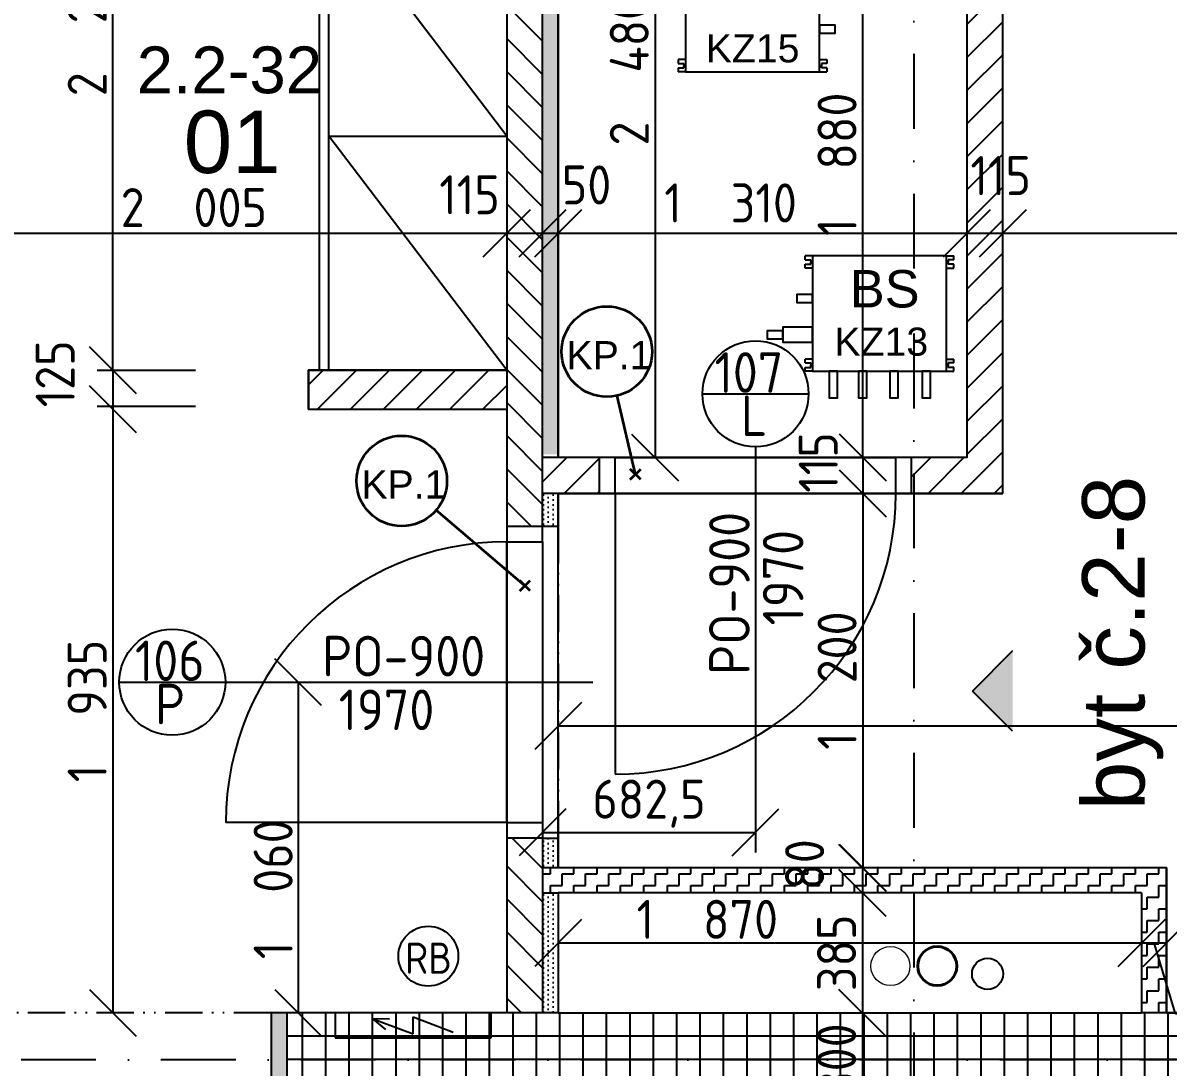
# Model space of a CAD drawing. Extents: x 4511820 to 5180432, y -1526536 to -944957.
# Drawn here: x 4986530 to 4990201, y -1251668 to -1248321 of the extents above; entities that cross this region are included whole.
import ezdxf

# ---------------------------------------------------------------- set-up
doc = ezdxf.new("R2010")
doc.units = 0
doc.header["$MEASUREMENT"] = 0
doc.linetypes.add('ACAD_ISO12W100', pattern=[22, 12, -3, 0.5, -3, 0.5, -3])
doc.linetypes.add('BODKOCIARKOVANA_3', pattern=[5.6, 3, -1.3, 0, -1.3])
doc.layers.get('0').update_dxf_attribs({"linetype": 'CONTINUOUS'})
doc.layers.get('Defpoints').update_dxf_attribs({"color": 61, "linetype": 'CONTINUOUS'})
for name, color, linetype in [('DVERE', 45, 'CONTINUOUS'), ('KÓTY', 4, 'CONTINUOUS'), ('MÚRY', 1, 'CONTINUOUS'), ('osi', 253, 'CONTINUOUS'), ('Plochy', 41, 'CONTINUOUS'), ('POPIS', 7, 'CONTINUOUS'), ('TENKÁ', 7, 'CONTINUOUS'), ('ZARIADENIE', 47, 'CONTINUOUS'), ('ZZ-elektro', 221, 'CONTINUOUS'), ('zz-vetr', 52, 'CONTINUOUS'), ('ŠRAFY', 82, 'CONTINUOUS')]:
    doc.layers.add(name, color=color, linetype=linetype)
for name, color, linetype, lineweight in [('preklady', 74, 'CONTINUOUS', 35), ('zz-kanal-daždová', 136, 'CONTINUOUS', 40), ('zz-kanal-splaskova', 37, 'CONTINUOUS', 18)]:
    doc.layers.add(name, color=color, linetype=linetype, lineweight=lineweight)
doc.styles.add('ARIAL', font='arial.ttf')
doc.styles.add('Style-Arial', font='arial.ttf')
doc.styles.add('STYLE1', font='isocp.shx')
doc.dimstyles.new('STANDARD-50', dxfattribs={"dimtxt": 125, "dimasz": 150, "dimexe": 10, "dimexo": 200, "dimgap": 20, "dimtad": 1, "dimdsep": 46, "dimlunit": 6, "dimtxsty": 'STYLE1', "dimblk1": 'OBLIQUE', "dimblk2": 'OBLIQUE', "dimsah": 1, "dimcen": 2.5, "dimse1": 1, "dimse2": 1, "dimadec": 0, "dimazin": 0, "dimtfac": 1, "dimtmove": 1, "dimatfit": 3, "dimldrblk": 'OBLIQUE', "dimfxl": 1, "dimtolj": 1, "dimtzin": 0, "dimarcsym": 0})
pattern_1 = [(135, (-2976355.03, 109742.89), (-53.0330086, -53.0330086), [])]
pattern_2 = [(45, (515270.5, 214751.965), (-53.0330086, 53.0330086), [])]
pattern_3 = [(90, (-71441.844, -112920.035), (-15.625, 7.8125), [0, -15.625])]

# ---------------------------------------------------------------- blocks, each defined once
blk = doc.blocks.new('_OBLIQUE')
at = {"color": 0, "linetype": 'ByBlock'}
blk.add_line((-0.5, -0.5), (0.5, 0.5), dxfattribs=at)
blk = doc.blocks.new('*D30829')
at = {"layer": 'Defpoints', "color": 0}
for p in [(4988878.5, -1249714.2), (4988878.5, -1249829.2), (4989222.5, -1249829.2)]:
    blk.add_point(p, dxfattribs=at)
at = {"layer": 'KÓTY', "color": 0, "lineweight": -2}
blk.add_line((4989222.5, -1249714.2), (4989222.5, -1249829.2), dxfattribs=at)
at = {"layer": 'KÓTY', "color": 0, "linetype": 'ByBlock', "lineweight": -2, "xscale": 150, "yscale": 150, "zscale": 150}
for p, rotation in [((4989222.5, -1249714.2), 90), ((4989222.5, -1249829.2), 270)]:
    blk.add_blockref('_OBLIQUE', p, dxfattribs=dict(at, rotation=rotation))
at = {"layer": 'KÓTY', "color": 0, "insert": (4989079.7, -1249730.1), "char_height": 125, "attachment_point": 5, "rotation": 90, "style": 'STYLE1'}
blk.add_mtext('\\A1;115', dxfattribs=at)
blk = doc.blocks.new('*D30830')
at = {"layer": 'Defpoints', "color": 0}
for p in [(4989222.5, -1249829.2), (4989222.5, -1251029.2), (4989222.5, -1251029.2)]:
    blk.add_point(p, dxfattribs=at)
at = {"layer": 'KÓTY', "color": 0, "lineweight": -2}
blk.add_line((4989222.5, -1249829.2), (4989222.5, -1251029.2), dxfattribs=at)
at = {"layer": 'KÓTY', "color": 0, "linetype": 'ByBlock', "lineweight": -2, "xscale": 150, "yscale": 150, "zscale": 150}
for p, rotation in [((4989222.5, -1249829.2), 90), ((4989222.5, -1251029.2), 270)]:
    blk.add_blockref('_OBLIQUE', p, dxfattribs=dict(at, rotation=rotation))
at = {"layer": 'KÓTY', "color": 0, "insert": (4989140, -1250429.2), "char_height": 125, "attachment_point": 5, "rotation": 90, "style": 'STYLE1'}
blk.add_mtext('\\A1;1ﾠ200', dxfattribs=at)
blk = doc.blocks.new('*D30839')
at = {"layer": 'Defpoints', "color": 0}
for p in [(4987128.5, -1249434.2), (4986819, -1249559.2), (4987128.5, -1249559.2)]:
    blk.add_point(p, dxfattribs=at)
at = {"layer": 'KÓTY', "color": 0, "lineweight": -2}
blk.add_line((4986819, -1249434.2), (4986819, -1249559.2), dxfattribs=at)
at = {"layer": 'KÓTY', "color": 0, "linetype": 'ByBlock', "lineweight": -2, "xscale": 150, "yscale": 150, "zscale": 150}
for p, rotation in [((4986819, -1249434.2), 90), ((4986819, -1249559.2), 270)]:
    blk.add_blockref('_OBLIQUE', p, dxfattribs=dict(at, rotation=rotation))
at = {"layer": 'KÓTY', "color": 0, "insert": (4986634, -1249446), "char_height": 125, "attachment_point": 5, "rotation": 90, "style": 'STYLE1'}
blk.add_mtext('\\A1;125', dxfattribs=at)
blk = doc.blocks.new('*D30840')
at = {"layer": 'Defpoints', "color": 0}
for p in [(4987128.5, -1249559.2), (4986819, -1251494.2), (4987128.5, -1251494.2)]:
    blk.add_point(p, dxfattribs=at)
at = {"layer": 'KÓTY', "color": 0, "lineweight": -2}
blk.add_line((4986819, -1249559.2), (4986819, -1251494.2), dxfattribs=at)
at = {"layer": 'KÓTY', "color": 0, "linetype": 'ByBlock', "lineweight": -2, "xscale": 150, "yscale": 150, "zscale": 150}
for p, rotation in [((4986819, -1249559.2), 90), ((4986819, -1251494.2), 270)]:
    blk.add_blockref('_OBLIQUE', p, dxfattribs=dict(at, rotation=rotation))
at = {"layer": 'KÓTY', "color": 0, "insert": (4986736.5, -1250526.7), "char_height": 125, "attachment_point": 5, "rotation": 90, "style": 'STYLE1'}
blk.add_mtext('\\A1;1ﾠ935', dxfattribs=at)
blk = doc.blocks.new('*D30842')
at = {"layer": 'Defpoints', "color": 0}
for p in [(4986819, -1247209.2), (4987128.5, -1247209.2), (4987128.5, -1249434.2)]:
    blk.add_point(p, dxfattribs=at)
at = {"layer": 'KÓTY', "color": 0, "lineweight": -2}
blk.add_line((4986819, -1249434.2), (4986819, -1247209.2), dxfattribs=at)
at = {"layer": 'KÓTY', "color": 0, "linetype": 'ByBlock', "lineweight": -2, "xscale": 150, "yscale": 150, "zscale": 150}
for p, rotation in [((4986819, -1247209.2), 90), ((4986819, -1249434.2), 270)]:
    blk.add_blockref('_OBLIQUE', p, dxfattribs=dict(at, rotation=rotation))
at = {"layer": 'KÓTY', "color": 0, "insert": (4986736.5, -1248321.7), "char_height": 125, "attachment_point": 5, "rotation": 90, "style": 'STYLE1'}
blk.add_mtext('\\A1;2ﾠ225', dxfattribs=at)
blk = doc.blocks.new('*D30845')
at = {"layer": 'Defpoints', "color": 0}
for p in [(4986076, -1248995.5), (4988081, -1248995.5), (4988081, -1248995.5)]:
    blk.add_point(p, dxfattribs=at)
at = {"layer": 'KÓTY', "color": 0, "lineweight": -2}
blk.add_line((4986076, -1248995.5), (4988081, -1248995.5), dxfattribs=at)
at = {"layer": 'KÓTY', "color": 0, "linetype": 'ByBlock', "lineweight": -2, "xscale": 150, "yscale": 150, "zscale": 150, "rotation": 180}
blk.add_blockref('_OBLIQUE', (4986076, -1248995.5), dxfattribs=at)
at = {"layer": 'KÓTY', "color": 0, "linetype": 'ByBlock', "lineweight": -2, "xscale": 150, "yscale": 150, "zscale": 150}
blk.add_blockref('_OBLIQUE', (4988081, -1248995.5), dxfattribs=at)
at = {"layer": 'KÓTY', "color": 0, "insert": (4987078.5, -1248913), "char_height": 125, "attachment_point": 5, "style": 'STYLE1'}
blk.add_mtext('\\A1;2ﾠ005', dxfattribs=at)
blk = doc.blocks.new('*D30846')
at = {"layer": 'Defpoints', "color": 0}
for p in [(4988081, -1248995.5), (4988196, -1248995.5), (4988196, -1248995.5)]:
    blk.add_point(p, dxfattribs=at)
at = {"layer": 'KÓTY', "color": 0, "lineweight": -2}
blk.add_line((4988081, -1248995.5), (4988196, -1248995.5), dxfattribs=at)
at = {"layer": 'KÓTY', "color": 0, "linetype": 'ByBlock', "lineweight": -2, "xscale": 150, "yscale": 150, "zscale": 150, "rotation": 180}
blk.add_blockref('_OBLIQUE', (4988081, -1248995.5), dxfattribs=at)
at = {"layer": 'KÓTY', "color": 0, "linetype": 'ByBlock', "lineweight": -2, "xscale": 150, "yscale": 150, "zscale": 150}
blk.add_blockref('_OBLIQUE', (4988196, -1248995.5), dxfattribs=at)
at = {"layer": 'KÓTY', "color": 0, "insert": (4987962, -1248872), "char_height": 125, "attachment_point": 5, "style": 'STYLE1'}
blk.add_mtext('\\A1;115', dxfattribs=at)
blk = doc.blocks.new('*D30847')
at = {"layer": 'Defpoints', "color": 0}
for p in [(4988196, -1248995.5), (4988246, -1248995.5), (4988246, -1248995.5)]:
    blk.add_point(p, dxfattribs=at)
at = {"layer": 'KÓTY', "color": 0, "lineweight": -2}
blk.add_line((4988196, -1248995.5), (4988246, -1248995.5), dxfattribs=at)
at = {"layer": 'KÓTY', "color": 0, "linetype": 'ByBlock', "lineweight": -2, "xscale": 150, "yscale": 150, "zscale": 150, "rotation": 180}
blk.add_blockref('_OBLIQUE', (4988196, -1248995.5), dxfattribs=at)
at = {"layer": 'KÓTY', "color": 0, "linetype": 'ByBlock', "lineweight": -2, "xscale": 150, "yscale": 150, "zscale": 150}
blk.add_blockref('_OBLIQUE', (4988246, -1248995.5), dxfattribs=at)
at = {"layer": 'KÓTY', "color": 0, "insert": (4988337, -1248840.5), "char_height": 125, "attachment_point": 5, "style": 'STYLE1'}
blk.add_mtext('\\A1;50', dxfattribs=at)
blk = doc.blocks.new('*D30848')
at = {"layer": 'Defpoints', "color": 0}
for p in [(4988246, -1248995.5), (4989556, -1248995.5), (4989556, -1248995.5)]:
    blk.add_point(p, dxfattribs=at)
at = {"layer": 'KÓTY', "color": 0, "lineweight": -2}
blk.add_line((4988246, -1248995.5), (4989556, -1248995.5), dxfattribs=at)
at = {"layer": 'KÓTY', "color": 0, "linetype": 'ByBlock', "lineweight": -2, "xscale": 150, "yscale": 150, "zscale": 150, "rotation": 180}
blk.add_blockref('_OBLIQUE', (4988246, -1248995.5), dxfattribs=at)
at = {"layer": 'KÓTY', "color": 0, "linetype": 'ByBlock', "lineweight": -2, "xscale": 150, "yscale": 150, "zscale": 150}
blk.add_blockref('_OBLIQUE', (4989556, -1248995.5), dxfattribs=at)
at = {"layer": 'KÓTY', "color": 0, "insert": (4988798.7, -1248898.1), "char_height": 125, "attachment_point": 5, "style": 'STYLE1'}
blk.add_mtext('\\A1;1ﾠ310', dxfattribs=at)
blk = doc.blocks.new('*D30849')
at = {"layer": 'Defpoints', "color": 0}
for p in [(4989556, -1248995.5), (4989671, -1248995.5), (4989671, -1248995.5)]:
    blk.add_point(p, dxfattribs=at)
at = {"layer": 'KÓTY', "color": 0, "lineweight": -2}
blk.add_line((4989556, -1248995.5), (4989671, -1248995.5), dxfattribs=at)
at = {"layer": 'KÓTY', "color": 0, "linetype": 'ByBlock', "lineweight": -2, "xscale": 150, "yscale": 150, "zscale": 150, "rotation": 180}
blk.add_blockref('_OBLIQUE', (4989556, -1248995.5), dxfattribs=at)
at = {"layer": 'KÓTY', "color": 0, "linetype": 'ByBlock', "lineweight": -2, "xscale": 150, "yscale": 150, "zscale": 150}
blk.add_blockref('_OBLIQUE', (4989671, -1248995.5), dxfattribs=at)
at = {"layer": 'KÓTY', "color": 0, "insert": (4989664.3, -1248810.5), "char_height": 125, "attachment_point": 5, "style": 'STYLE1'}
blk.add_mtext('\\A1;115', dxfattribs=at)
blk = doc.blocks.new('*D30850')
at = {"layer": 'Defpoints', "color": 0}
for p in [(4989222.5, -1247834.2), (4989371, -1247834.2), (4989221.7, -1249714.2)]:
    blk.add_point(p, dxfattribs=at)
at = {"layer": 'KÓTY', "color": 0, "lineweight": -2}
blk.add_line((4989222.5, -1249714.2), (4989222.5, -1247834.2), dxfattribs=at)
at = {"layer": 'KÓTY', "color": 0, "linetype": 'ByBlock', "lineweight": -2, "xscale": 150, "yscale": 150, "zscale": 150}
for p, rotation in [((4989222.5, -1247834.2), 90), ((4989222.5, -1249714.2), 270)]:
    blk.add_blockref('_OBLIQUE', p, dxfattribs=dict(at, rotation=rotation))
at = {"layer": 'KÓTY', "color": 0, "insert": (4989140, -1248774.2), "char_height": 125, "attachment_point": 5, "rotation": 90, "style": 'STYLE1'}
blk.add_mtext('\\A1;1ﾠ880', dxfattribs=at)
blk = doc.blocks.new('*D30851')
at = {"layer": 'Defpoints', "color": 0}
for p in [(4988246, -1247234.2), (4988246, -1249714.2), (4988556.5, -1249714.2)]:
    blk.add_point(p, dxfattribs=at)
at = {"layer": 'KÓTY', "color": 0, "lineweight": -2}
blk.add_line((4988556.5, -1247234.2), (4988556.5, -1249714.2), dxfattribs=at)
at = {"layer": 'KÓTY', "color": 0, "linetype": 'ByBlock', "lineweight": -2, "xscale": 150, "yscale": 150, "zscale": 150}
for p, rotation in [((4988556.5, -1247234.2), 90), ((4988556.5, -1249714.2), 270)]:
    blk.add_blockref('_OBLIQUE', p, dxfattribs=dict(at, rotation=rotation))
at = {"layer": 'KÓTY', "color": 0, "insert": (4988474, -1248474.2), "char_height": 125, "attachment_point": 5, "rotation": 90, "style": 'STYLE1'}
blk.add_mtext('\\A1;2ﾠ480', dxfattribs=at)
blk = doc.blocks.new('*D30855')
at = {"layer": 'Defpoints', "color": 0}
for p in [(4989671, -1248995.5), (4991321, -1248995.5), (4991321, -1248995.5)]:
    blk.add_point(p, dxfattribs=at)
at = {"layer": 'KÓTY', "color": 0, "lineweight": -2}
blk.add_line((4989671, -1248995.5), (4991321, -1248995.5), dxfattribs=at)
at = {"layer": 'KÓTY', "color": 0, "linetype": 'ByBlock', "lineweight": -2, "xscale": 150, "yscale": 150, "zscale": 150, "rotation": 180}
blk.add_blockref('_OBLIQUE', (4989671, -1248995.5), dxfattribs=at)
at = {"layer": 'KÓTY', "color": 0, "linetype": 'ByBlock', "lineweight": -2, "xscale": 150, "yscale": 150, "zscale": 150}
blk.add_blockref('_OBLIQUE', (4991321, -1248995.5), dxfattribs=at)
at = {"layer": 'KÓTY', "color": 0, "insert": (4990496, -1248913), "char_height": 125, "attachment_point": 5, "style": 'STYLE1'}
blk.add_mtext('\\A1;1ﾠ650', dxfattribs=at)
blk = doc.blocks.new('*D30945')
at = {"layer": 'Defpoints', "color": 0}
for p in [(4989222.5, -1251029.2), (4989221, -1251109.2), (4989222.5, -1251109.2)]:
    blk.add_point(p, dxfattribs=at)
at = {"layer": 'KÓTY', "color": 0, "lineweight": -2}
blk.add_line((4989221, -1251029.2), (4989221, -1251109.2), dxfattribs=at)
at = {"layer": 'KÓTY', "color": 0, "linetype": 'ByBlock', "lineweight": -2, "xscale": 150, "yscale": 150, "zscale": 150}
for p, rotation in [((4989221, -1251029.2), 90), ((4989221, -1251109.2), 270)]:
    blk.add_blockref('_OBLIQUE', p, dxfattribs=dict(at, rotation=rotation))
at = {"layer": 'KÓTY', "color": 0, "insert": (4989036, -1251018.5), "char_height": 125, "attachment_point": 5, "rotation": 90, "style": 'STYLE1'}
blk.add_mtext('\\A1;80', dxfattribs=at)
blk = doc.blocks.new('*D30946')
at = {"layer": 'Defpoints', "color": 0}
for p in [(4988246, -1251109.2), (4988196, -1251494.2), (4989221, -1251494.2)]:
    blk.add_point(p, dxfattribs=at)
at = {"layer": 'KÓTY', "color": 0, "lineweight": -2}
blk.add_line((4989221, -1251109.2), (4989221, -1251494.2), dxfattribs=at)
at = {"layer": 'KÓTY', "color": 0, "linetype": 'ByBlock', "lineweight": -2, "xscale": 150, "yscale": 150, "zscale": 150}
for p, rotation in [((4989221, -1251109.2), 90), ((4989221, -1251494.2), 270)]:
    blk.add_blockref('_OBLIQUE', p, dxfattribs=dict(at, rotation=rotation))
at = {"layer": 'KÓTY', "color": 0, "insert": (4989138.5, -1251301.7), "char_height": 125, "attachment_point": 5, "rotation": 90, "style": 'STYLE1'}
blk.add_mtext('\\A1;385', dxfattribs=at)
blk = doc.blocks.new('*D30947')
at = {"layer": 'Defpoints', "color": 0}
for p in [(4988246, -1251109.2), (4990116, -1251109.2), (4990116, -1251270)]:
    blk.add_point(p, dxfattribs=at)
at = {"layer": 'KÓTY', "color": 0, "lineweight": -2}
blk.add_line((4988246, -1251270), (4990116, -1251270), dxfattribs=at)
at = {"layer": 'KÓTY', "color": 0, "linetype": 'ByBlock', "lineweight": -2, "xscale": 150, "yscale": 150, "zscale": 150, "rotation": 180}
blk.add_blockref('_OBLIQUE', (4988246, -1251270), dxfattribs=at)
at = {"layer": 'KÓTY', "color": 0, "linetype": 'ByBlock', "lineweight": -2, "xscale": 150, "yscale": 150, "zscale": 150}
blk.add_blockref('_OBLIQUE', (4990116, -1251270), dxfattribs=at)
at = {"layer": 'KÓTY', "color": 0, "insert": (4988724, -1251194.5), "char_height": 125, "attachment_point": 5, "style": 'STYLE1'}
blk.add_mtext('\\A1;1ﾠ870', dxfattribs=at)
blk = doc.blocks.new('*D30948')
at = {"layer": 'Defpoints', "color": 0}
for p in [(4990116, -1251109.2), (4990196, -1251109.2), (4990196, -1251270)]:
    blk.add_point(p, dxfattribs=at)
at = {"layer": 'KÓTY', "color": 0, "lineweight": -2}
for p, q in [((4990116, -1251270), (4990196, -1251270)), ((4990224.3, -1251497.5), (4990156, -1251270)), ((4990401.8, -1251497.5), (4990224.3, -1251497.5))]:
    blk.add_line(p, q, dxfattribs=at)
at = {"layer": 'KÓTY', "color": 0, "linetype": 'ByBlock', "lineweight": -2, "xscale": 150, "yscale": 150, "zscale": 150, "rotation": 180}
blk.add_blockref('_OBLIQUE', (4990116, -1251270), dxfattribs=at)
at = {"layer": 'KÓTY', "color": 0, "linetype": 'ByBlock', "lineweight": -2, "xscale": 150, "yscale": 150, "zscale": 150}
blk.add_blockref('_OBLIQUE', (4990196, -1251270), dxfattribs=at)
at = {"layer": 'KÓTY', "color": 0, "insert": (4990313, -1251415), "char_height": 125, "attachment_point": 5, "style": 'STYLE1'}
blk.add_mtext('\\A1;80', dxfattribs=at)
blk = doc.blocks.new('*D30949')
at = {"layer": 'Defpoints', "color": 0}
for p in [(4993871, -1250574.5), (4988246, -1251029.2), (4993871, -1251029.2)]:
    blk.add_point(p, dxfattribs=at)
at = {"layer": 'KÓTY', "color": 0, "lineweight": -2}
blk.add_line((4988246, -1250574.5), (4993871, -1250574.5), dxfattribs=at)
at = {"layer": 'KÓTY', "color": 0, "linetype": 'ByBlock', "lineweight": -2, "xscale": 150, "yscale": 150, "zscale": 150, "rotation": 180}
blk.add_blockref('_OBLIQUE', (4988246, -1250574.5), dxfattribs=at)
at = {"layer": 'KÓTY', "color": 0, "linetype": 'ByBlock', "lineweight": -2, "xscale": 150, "yscale": 150, "zscale": 150}
blk.add_blockref('_OBLIQUE', (4993871, -1250574.5), dxfattribs=at)
at = {"layer": 'KÓTY', "color": 0, "insert": (4991058.5, -1250492), "char_height": 125, "attachment_point": 5, "style": 'STYLE1'}
blk.add_mtext('\\A1;5ﾠ625', dxfattribs=at)
blk = doc.blocks.new('*D31021')
at = {"layer": 'Defpoints', "color": 0}
for p in [(4989221, -1251494.2), (4989221, -1251794.2), (4989221, -1251794.2)]:
    blk.add_point(p, dxfattribs=at)
at = {"layer": 'KÓTY', "color": 0, "lineweight": -2}
blk.add_line((4989221, -1251494.2), (4989221, -1251794.2), dxfattribs=at)
at = {"layer": 'KÓTY', "color": 0, "linetype": 'ByBlock', "lineweight": -2, "xscale": 150, "yscale": 150, "zscale": 150}
for p, rotation in [((4989221, -1251494.2), 90), ((4989221, -1251794.2), 270)]:
    blk.add_blockref('_OBLIQUE', p, dxfattribs=dict(at, rotation=rotation))
at = {"layer": 'KÓTY', "color": 0, "insert": (4989138.5, -1251644.2), "char_height": 125, "attachment_point": 5, "rotation": 90, "style": 'STYLE1'}
blk.add_mtext('\\A1;300', dxfattribs=at)
blk = doc.blocks.new('*D31562')
at = {"layer": 'Defpoints', "color": 0}
for p in [(4987282.7, -1250434.2), (4987282.7, -1251494.2), (4987413, -1251494.2)]:
    blk.add_point(p, dxfattribs=at)
at = {"layer": 'KÓTY', "color": 0, "lineweight": -2}
blk.add_line((4987413, -1250434.2), (4987413, -1251494.2), dxfattribs=at)
at = {"layer": 'KÓTY', "color": 0, "linetype": 'ByBlock', "lineweight": -2, "xscale": 150, "yscale": 150, "zscale": 150}
for p, rotation in [((4987413, -1250434.2), 90), ((4987413, -1251494.2), 270)]:
    blk.add_blockref('_OBLIQUE', p, dxfattribs=dict(at, rotation=rotation))
at = {"layer": 'KÓTY', "color": 0, "insert": (4987332.5, -1251098), "char_height": 125, "attachment_point": 5, "rotation": 90, "style": 'STYLE1'}
blk.add_mtext('\\A1;1ﾠ060', dxfattribs=at)
blk = doc.blocks.new('*D55225')
at = {"layer": 'Defpoints', "color": 0}
for p in [(4988196, -1250884.2), (4988878.5, -1250884.2), (4988878.5, -1250915.6)]:
    blk.add_point(p, dxfattribs=at)
at = {"layer": 'KÓTY', "color": 0, "lineweight": -2}
blk.add_line((4988196, -1250915.6), (4988878.5, -1250915.6), dxfattribs=at)
at = {"layer": 'KÓTY', "color": 0, "linetype": 'ByBlock', "lineweight": -2, "xscale": 150, "yscale": 150, "zscale": 150, "rotation": 180}
blk.add_blockref('_OBLIQUE', (4988196, -1250915.6), dxfattribs=at)
at = {"layer": 'KÓTY', "color": 0, "linetype": 'ByBlock', "lineweight": -2, "xscale": 150, "yscale": 150, "zscale": 150}
blk.add_blockref('_OBLIQUE', (4988878.5, -1250915.6), dxfattribs=at)
at = {"layer": 'KÓTY', "color": 0, "insert": (4988537.2, -1250823.7), "char_height": 125, "attachment_point": 5, "style": 'STYLE1'}
blk.add_mtext('\\A1;682,5', dxfattribs=at)

msp = doc.modelspace()

# ---------------------------------------------------------------- hatches: boundary and pattern name
at = {"layer": 'TENKÁ'}
h = msp.add_hatch(color=256, dxfattribs=at)
h.dxf.hatch_style = 1
h.paths.add_polyline_path([(4989702.41, -1250334.214), (4989702.41, -1250591.035), (4989574, -1250462.624)])
at = {"layer": 'ŠRAFY', "ltscale": 0.25}
h = msp.add_hatch(dxfattribs=at)
h.set_pattern_fill('ANSI31', color=256, scale=600, angle=90, style=0)
h.set_pattern_definition(pattern_1)
h.paths.add_polyline_path([(4988081, -1247184.226), (4988081, -1249434.226), (4988081, -1249559.226), (4988081, -1249934.226), (4988196, -1249934.226), (4988196, -1249829.226), (4988196, -1249704.226), (4988196, -1247184.226)])
at = {"layer": 'ŠRAFY'}
h = msp.add_hatch(dxfattribs=at)
h.set_pattern_fill('DOTS', color=256, scale=250, angle=90)
h.set_pattern_definition(pattern_3)
h.paths.add_polyline_path([(4988196, -1247184.226), (4988196, -1249704.226), (4988246, -1249704.226), (4988246, -1247234.226)])
at = {"layer": 'ŠRAFY', "ltscale": 0.25}
h = msp.add_hatch(dxfattribs=at)
h.set_pattern_fill('ANSI31', color=256, scale=600, style=0)
h.set_pattern_definition(pattern_2)
h.paths.add_polyline_path([(4989671, -1249829.226), (4989671, -1247834.226), (4989556, -1247834.226), (4989556, -1249704.226), (4989556, -1249714.226), (4989378.5, -1249714.226), (4989378.5, -1249829.226)])
h = msp.add_hatch(dxfattribs=at)
h.set_pattern_fill('ANSI31', color=256, scale=600, style=0)
h.set_pattern_definition(pattern_2)
h.paths.add_polyline_path([(4988081, -1249434.226), (4987446, -1249434.226), (4987446, -1249559.226), (4988081, -1249559.226)])
h = msp.add_hatch(dxfattribs=at)
h.set_pattern_fill('ANSI31', color=256, scale=600, style=0)
h.set_pattern_definition(pattern_2)
h.paths.add_polyline_path([(4988196, -1249829.226), (4988246, -1249829.226), (4988378.5, -1249829.226), (4988378.5, -1249714.226), (4988246, -1249714.226), (4988196, -1249714.226)])
at = {"layer": 'ŠRAFY'}
h = msp.add_hatch(dxfattribs=at)
h.set_pattern_fill('DOTS', color=256, scale=250, angle=90)
h.set_pattern_definition(pattern_3)
h.paths.add_polyline_path([(4988196, -1249934.226), (4988246, -1249934.226), (4988246, -1249829.226), (4988196, -1249829.226)])
at = {"layer": 'ŠRAFY', "ltscale": 0.25}
h = msp.add_hatch(dxfattribs=at)
h.set_pattern_fill('ANSI31', color=256, scale=600, angle=90, style=0)
h.set_pattern_definition(pattern_1)
h.paths.add_polyline_path([(4988196, -1251494.226), (4988196, -1251109.226), (4988196, -1251029.226), (4988196, -1250934.226), (4988081, -1250934.226), (4988081, -1251494.226)])
at = {"layer": 'ŠRAFY'}
h = msp.add_hatch(dxfattribs=at)
h.set_pattern_fill('DOTS', color=256, scale=250, angle=90)
h.set_pattern_definition(pattern_3)
h.paths.add_polyline_path([(4988246, -1251029.226), (4988246, -1250934.226), (4988196, -1250934.226), (4988196, -1251029.226)])
at = {"layer": 'ŠRAFY', "ltscale": 0.25}
h = msp.add_hatch(dxfattribs=at)
h.set_pattern_fill('ZIGZAG', color=256, scale=300, style=0)
h.set_pattern_definition([(0, (-68841.5, 214751.965), (37.5, 37.5), [37.5, -37.5]), (90, (-68804, 214751.965), (-37.5, 37.5), [37.5, -37.5])])
h.paths.add_polyline_path([(4988246, -1251109.226), (4990116, -1251109.226), (4990116, -1251494.226), (4990196, -1251494.226), (4990196, -1251029.226), (4988246, -1251029.226), (4988196, -1251029.226), (4988196, -1251109.226)])
at = {"layer": 'ŠRAFY'}
h = msp.add_hatch(dxfattribs=at)
h.set_pattern_fill('DOTS', color=256, scale=250, angle=90)
h.set_pattern_definition(pattern_3)
h.paths.add_polyline_path([(4988246, -1251494.226), (4988246, -1251109.226), (4988196, -1251109.226), (4988196, -1251494.226)])
h = msp.add_hatch(dxfattribs=at)
h.set_pattern_fill('DOTS', color=256, scale=250, angle=90)
h.set_pattern_definition([(90, (-71441.844, -112920.035), (-15.625, 7.8125), [0, -15.625])])
h.paths.add_polyline_path([(4987376, -1258104.226), (4987376, -1251494.226), (4987326, -1251494.226), (4987326, -1258104.226)])
at = {"layer": 'ŠRAFY', "ltscale": 0.25}
h = msp.add_hatch(dxfattribs=at)
h.set_pattern_fill('ANSI37', color=256, scale=600, angle=45)
h.set_pattern_definition([(90, (-3307273.674, 579782.7), (-75, 1e-14), []), (180, (-3307273.674, 579782.7), (-1e-14, -75), [])])
h.paths.add_polyline_path([(4990116, -1251494.226), (4988246, -1251494.226), (4988081, -1251494.226), (4987376, -1251494.226), (4987376, -1251794.226), (4987491, -1251794.226), (4989841, -1251794.226), (4989956, -1251794.226), (4991511, -1251794.226), (4991626, -1251794.226), (4991626, -1251609.226), (4991626, -1251494.226), (4990196, -1251494.226)])

# ---------------------------------------------------------------- linework, layer by layer
at = {"layer": 'Defpoints'}
for p, q in [((4988654, -1248107.784), (4988654, -1248477.784)), ((4989084, -1248477.784), (4989084, -1248107.784)), ((4988654, -1248438.662), (4988631.096, -1248438.662)), ((4988631.096, -1248438.662), (4988631.096, -1248451.045)), ((4988631.096, -1248451.045), (4988648.47, -1248451.045)), ((4988648.47, -1248451.045), (4988648.47, -1248458.223)), ((4988648.47, -1248464.401), (4988648.47, -1248457.223)), ((4988648.47, -1248465.401), (4988648.47, -1248458.223)), ((4989084, -1248438.662), (4989106.904, -1248438.662)), ((4989106.904, -1248451.045), (4989089.53, -1248451.045)), ((4989089.53, -1248451.045), (4989089.53, -1248458.223)), ((4989089.53, -1248464.401), (4989089.53, -1248457.223)), ((4989089.53, -1248465.401), (4989089.53, -1248458.223)), ((4989106.904, -1248438.662), (4989106.904, -1248451.045)), ((4988631.096, -1248465.401), (4988648.47, -1248465.401)), ((4988631.096, -1248465.401), (4988631.096, -1248477.784)), ((4988654, -1248477.784), (4988631.096, -1248477.784)), ((4988654, -1248477.784), (4989084, -1248477.784)), ((4989084, -1248477.784), (4989106.904, -1248477.784)), ((4989106.904, -1248465.401), (4989089.53, -1248465.401)), ((4989106.904, -1248465.401), (4989106.904, -1248477.784)), ((4989061, -1249067.784), (4989038.096, -1249067.784)), ((4989038.096, -1249080.166), (4989038.096, -1249067.784)), ((4989038.096, -1249080.166), (4989055.47, -1249080.166)), ((4989055.47, -1249080.166), (4989055.47, -1249087.344)), ((4989055.47, -1249081.166), (4989055.47, -1249088.344)), ((4989491, -1249067.784), (4989061, -1249067.784)), ((4989061, -1249067.784), (4989061, -1249437.784)), ((4989491, -1249437.784), (4989491, -1249067.784)), ((4989491, -1249067.784), (4989513.904, -1249067.784)), ((4989513.904, -1249080.166), (4989496.53, -1249080.166)), ((4989496.53, -1249080.166), (4989496.53, -1249087.344)), ((4989496.53, -1249081.166), (4989496.53, -1249088.344)), ((4989513.904, -1249080.166), (4989513.904, -1249067.784)), ((4989038.096, -1249106.905), (4989038.096, -1249094.522)), ((4989038.096, -1249094.522), (4989055.47, -1249094.522)), ((4989061, -1249106.905), (4989038.096, -1249106.905)), ((4989055.47, -1249094.522), (4989055.47, -1249087.344)), ((4989491, -1249106.905), (4989513.904, -1249106.905)), ((4989496.53, -1249094.522), (4989496.53, -1249087.344)), ((4989513.904, -1249094.522), (4989496.53, -1249094.522)), ((4989513.904, -1249106.905), (4989513.904, -1249094.522)), ((4989061, -1249398.662), (4989038.096, -1249398.662)), ((4989038.096, -1249411.045), (4989038.096, -1249398.662)), ((4989038.096, -1249411.045), (4989055.47, -1249411.045)), ((4989055.47, -1249411.045), (4989055.47, -1249418.223)), ((4989055.47, -1249412.045), (4989055.47, -1249419.223)), ((4989491, -1249398.662), (4989513.904, -1249398.662)), ((4989513.904, -1249411.045), (4989496.53, -1249411.045)), ((4989496.53, -1249411.045), (4989496.53, -1249418.223)), ((4989496.53, -1249412.045), (4989496.53, -1249419.223)), ((4989513.904, -1249411.045), (4989513.904, -1249398.662)), ((4989038.096, -1249437.784), (4989038.096, -1249425.401)), ((4989038.096, -1249425.401), (4989055.47, -1249425.401)), ((4989061, -1249437.784), (4989038.096, -1249437.784)), ((4989055.47, -1249425.401), (4989055.47, -1249418.223)), ((4989061, -1249437.784), (4989491, -1249437.784)), ((4989491, -1249437.784), (4989513.904, -1249437.784)), ((4989496.53, -1249425.401), (4989496.53, -1249418.223)), ((4989513.904, -1249425.401), (4989496.53, -1249425.401)), ((4989513.904, -1249437.784), (4989513.904, -1249425.401))]:
    msp.add_line(p, q, dxfattribs=at)
for points in [[(4989084, -1248354.007), (4989133.858, -1248354.007), (4989133.858, -1248328.381), (4989084, -1248328.381)], [(4989061, -1249191.56), (4989011.142, -1249191.56), (4989011.142, -1249217.186), (4989061, -1249217.186)], [(4989061, -1249296.633), (4988966.154, -1249296.633), (4988966.154, -1249344.268), (4989061, -1249344.268)], [(4988966.154, -1249307.637), (4988916.296, -1249307.637), (4988916.296, -1249333.263), (4988966.154, -1249333.263)], [(4989141.294, -1249437.784), (4989114.272, -1249437.784), (4989114.272, -1249522.8), (4989141.294, -1249522.8)], [(4989235.723, -1249437.784), (4989208.7, -1249437.784), (4989208.7, -1249522.8), (4989235.723, -1249522.8)], [(4989335.761, -1249437.784), (4989308.738, -1249437.784), (4989308.738, -1249522.8), (4989335.761, -1249522.8)], [(4989439.539, -1249437.784), (4989412.516, -1249437.784), (4989412.516, -1249522.8), (4989439.539, -1249522.8)]]:
    msp.add_lwpolyline(points, close=True, dxfattribs=at)
at = {"layer": 'DVERE', "ltscale": 0.25}
for p, q in [((4988708.5, -1249510.089), (4989048.5, -1249510.089)), ((4988878.5, -1249680.089), (4988878.5, -1250979.726)), ((4986839.344, -1250434.226), (4987179.344, -1250434.226)), ((4986839.344, -1250434.226), (4987179.344, -1250434.226)), ((4986954.344, -1250434.226), (4988357, -1250434.226)), ((4986954.344, -1250434.226), (4988357, -1250434.226))]:
    msp.add_line(p, q, dxfattribs=at)
at = {"layer": 'DVERE'}
for p, q in [((4988428.5, -1249714.226), (4989328.5, -1249714.226)), ((4989328.5, -1249829.226), (4988428.5, -1249829.226)), ((4988428.5, -1249829.226), (4988428.5, -1250729.226)), ((4988081, -1250884.226), (4988081, -1249984.226)), ((4988196, -1249984.226), (4988196, -1250884.226)), ((4988081, -1250884.226), (4987181, -1250884.226))]:
    msp.add_line(p, q, dxfattribs=at)
at = {"layer": 'DVERE', "ltscale": 0.25}
for centre in [(4988878.5, -1249510.089), (4987009.344, -1250434.226)]:
    msp.add_circle(centre, 170, dxfattribs=at)
at = {"layer": 'DVERE'}
for centre, start, end in [((4988428.5, -1249829.226), 270, 0), ((4988081, -1250884.226), 90, 180)]:
    msp.add_arc(centre, 900, start, end, dxfattribs=at)
at = {"layer": 'KÓTY'}
for p, q in [((4986768.5, -1249434.226), (4987083.5, -1249434.226)), ((4986768.5, -1249549.226), (4987083.5, -1249549.226))]:
    msp.add_line(p, q, dxfattribs=at)
at = {"layer": 'MÚRY', "ltscale": 0.25}
for p, q in [((4988081, -1247184.226), (4988081, -1249434.226)), ((4988246, -1247234.226), (4988246, -1249714.226)), ((4987446, -1249434.226), (4988081, -1249434.226)), ((4987446, -1249559.226), (4987446, -1249434.226)), ((4987446, -1249559.226), (4988081, -1249559.226)), ((4988081, -1249559.226), (4988081, -1249984.226)), ((4988246, -1249829.226), (4988246, -1249934.226)), ((4988196, -1249934.226), (4988246, -1249934.226)), ((4988196, -1249984.226), (4988196, -1249934.226)), ((4990196, -1251029.226), (4988246, -1251029.226)), ((4990196, -1251029.226), (4990196, -1251494.226)), ((4990116, -1251109.226), (4988246, -1251109.226)), ((4990116, -1251109.226), (4990116, -1251494.226))]:
    msp.add_line(p, q, dxfattribs=at)
at = {"layer": 'MÚRY'}
for p, q in [((4989556, -1247834.226), (4989556, -1249714.226)), ((4989671, -1249829.226), (4989671, -1247834.226)), ((4988428.5, -1249714.226), (4988246, -1249714.226)), ((4988428.5, -1249829.226), (4988428.5, -1249714.226)), ((4989556, -1249714.226), (4989328.5, -1249714.226)), ((4989328.5, -1249829.226), (4989328.5, -1249714.226)), ((4988428.5, -1249829.226), (4988246, -1249829.226)), ((4989671, -1249829.226), (4989328.5, -1249829.226)), ((4988081, -1249984.226), (4988196, -1249984.226)), ((4988081, -1250884.226), (4988081, -1251494.226)), ((4988081, -1250884.226), (4988196, -1250884.226)), ((4988196, -1250884.226), (4988196, -1250934.226)), ((4988196, -1250934.226), (4988246, -1250934.226)), ((4988246, -1250934.226), (4988246, -1251029.226)), ((4988246, -1251109.226), (4988246, -1251494.226)), ((4988081, -1251494.226), (4987326, -1251494.226)), ((4987326, -1251494.226), (4987326, -1258104.226)), ((4988246, -1251494.226), (4990116, -1251494.226)), ((4990196, -1251494.226), (4991676, -1251494.226))]:
    msp.add_line(p, q, dxfattribs=at)
at = {"layer": 'osi', "linetype": 'BODKOCIARKOVANA_3', "ltscale": 80}
for p, q in [((4989386, -1223327.035), (4989386, -1260844.226)), ((5041881, -1251644.226), (4978211, -1251644.226))]:
    msp.add_line(p, q, dxfattribs=at)
at = {"layer": 'Plochy'}
for points in [[(4989671, -1249829.226), (4989671, -1242234.226), (4989536, -1242234.226), (4989536, -1240534.226), (4993871, -1240534.226), (4993871, -1242234.226), (4991321, -1242234.226), (4991321, -1245984.226), (4991571, -1245984.226), (4991571, -1245594.226), (4992771, -1245594.226), (4992771, -1245874.226), (4993871, -1245874.226), (4993871, -1247534.226), (4991321, -1247534.226), (4991321, -1250114.226), (4993871, -1250114.226), (4993871, -1251494.226), (4990196, -1251494.226), (4990196, -1251029.226), (4988246, -1251029.226), (4988246, -1249829.226), (4989671, -1249829.226)], [(4988081, -1251494.226), (4987326, -1251494.226), (4987326, -1251794.226), (4986076, -1251794.226), (4986076, -1248224.226), (4985211, -1248224.226), (4985211, -1247184.226), (4988081, -1247184.226), (4988081, -1249434.226), (4987446, -1249434.226), (4987446, -1249559.226), (4988081, -1249559.226)], [(4988246, -1249714.226), (4988246, -1247234.226), (4989371, -1247234.226), (4989371, -1247834.226), (4989556, -1247834.226), (4989556, -1249714.226)]]:
    msp.add_lwpolyline(points, close=True, dxfattribs=at)
at = {"layer": 'preklady'}
for p, q in [((4988493.882, -1249768.417), (4988434.955, -1249515.931)), ((4988477.265, -1249785.034), (4988510.499, -1249751.8)), ((4988510.5, -1249785.035), (4988477.266, -1249751.801)), ((4988139.5, -1250125.035), (4987854.973, -1249883.145)), ((4988122.882, -1250141.651), (4988156.116, -1250108.417)), ((4988156.117, -1250141.652), (4988122.883, -1250108.418))]:
    msp.add_line(p, q, dxfattribs=at)
at = {"layer": 'preklady', "ltscale": 0.25}
for centre in [(4988402, -1249374.726), (4987744.5, -1249789.226)]:
    msp.add_circle(centre, 145, dxfattribs=at)
at = {"layer": 'TENKÁ'}
for p, q in [((4988196, -1249934.226), (4988196, -1247184.226)), ((4988081, -1249434.226), (4988081, -1249559.226)), ((4988246, -1249714.226), (4988196, -1249714.226)), ((4988378.5, -1249829.226), (4988378.5, -1249714.226)), ((4989378.5, -1249829.226), (4989378.5, -1249714.226)), ((4988246, -1249829.226), (4988196, -1249829.226)), ((4988081, -1249934.226), (4988196, -1249934.226)), ((4989702.41, -1250334.214), (4989574, -1250462.624)), ((4989702.41, -1250591.035), (4989574, -1250462.624)), ((4988196, -1250934.226), (4988081, -1250934.226)), ((4988196, -1250934.226), (4988196, -1251494.226)), ((4988246, -1251029.226), (4988196, -1251029.226)), ((4988196, -1251109.226), (4988246, -1251109.226)), ((4987376, -1251494.226), (4987376, -1258104.226)), ((4988246, -1251494.226), (4988081, -1251494.226)), ((4990196, -1251494.226), (4990116, -1251494.226))]:
    msp.add_line(p, q, dxfattribs=at)
at = {"layer": 'TENKÁ', "linetype": 'ACAD_ISO12W100', "ltscale": 10}
for p, q in [((4988246, -1249934.226), (4988246, -1250934.226)), ((4987326, -1251494.226), (4986076, -1251494.226))]:
    msp.add_line(p, q, dxfattribs=at)
at = {"layer": 'ZARIADENIE'}
for p, q in [((4987481, -1249434.226), (4987481, -1247184.226)), ((4987511, -1249434.226), (4987511, -1247184.226)), ((4988081, -1248684.226), (4987511, -1247934.226)), ((4987511, -1248684.226), (4988081, -1248684.226)), ((4988081, -1249434.226), (4987511, -1248684.226))]:
    msp.add_line(p, q, dxfattribs=at)
at = {"layer": 'ZZ-elektro'}
for p, q in [((4987531, -1251494.226), (4987531, -1251574.226)), ((4988031, -1251574.226), (4988031, -1251494.226)), ((4987652.507, -1251512.825), (4987781, -1251561.109)), ((4987705.813, -1251514.148), (4987652.507, -1251512.825)), ((4987693.493, -1251546.934), (4987652.507, -1251512.825)), ((4987781, -1251561.109), (4987781, -1251507.396)), ((4987781, -1251507.396), (4987909.493, -1251555.68)), ((4987531, -1251574.226), (4988031, -1251574.226))]:
    msp.add_line(p, q, dxfattribs=at)
msp.add_circle((4987829.887, -1251312.528), 96, dxfattribs=at)
at = {"layer": 'zz-kanal-daždová'}
msp.add_circle((4989461, -1251344.226), 62.5, dxfattribs=at)
at = {"layer": 'zz-kanal-splaskova'}
msp.add_circle((4989311, -1251344.226), 62.5, dxfattribs=at)
at = {"layer": 'zz-vetr'}
msp.add_circle((4989622.465, -1251369.226), 50, dxfattribs=at)

# ---------------------------------------------------------------- texts
at = {"layer": 'Defpoints', "style": 'ARIAL'}
for s, height, p in [('KZ15', 90, (4988719.003, -1248447.615)), ('BS', 120, (4989180.839, -1249233.226)), ('KZ13', 90, (4989131.503, -1249387.615))]:
    msp.add_text(s, height=height, dxfattribs=at).set_placement(p)
at = {"layer": 'DVERE', "style": 'STYLE1'}
for s, p in [('107', (4988747.47, -1249506.589)), ('L', (4988831.97, -1249645.226)), ('106', (4986889.814, -1250430.726)), ('P', (4986954.314, -1250569.363))]:
    msp.add_text(s, height=130, dxfattribs=at).set_placement(p)
at = {"layer": 'POPIS', "lineweight": 40, "ltscale": 0.25, "style": 'ARIAL'}
for s, height, p in [('2.2-32', 150, (4986895.411, -1248546.614)), ('01', 200, (4987045.828, -1248802.26))]:
    msp.add_text(s, height=height, dxfattribs=at).set_placement(p)
at = {"layer": 'POPIS', "color": 213, "ltscale": 0.25, "style": 'Style-Arial'}
msp.add_text('byt č.2-8', height=200, rotation=90, dxfattribs=at).set_placement((4990125.473, -1250844.285))
at = {"layer": 'preklady', "linetype": 'Continuous', "lineweight": 20, "style": 'ARIAL'}
for p in [(4988272.736, -1249430.983), (4987615.236, -1249845.483)]:
    msp.add_text('KP.1', height=90, dxfattribs=at).set_placement(p)
at = {"layer": 'TENKÁ', "linetype": 'Continuous', "style": 'STYLE1'}
for s, p in [('PO-900', (4988859.917, -1250410.566)), ('1970', (4989032.024, -1250252.415))]:
    msp.add_text(s, height=130, rotation=90, dxfattribs=at).set_placement(p)
for s, p in [('PO-900', (4987489.834, -1250415.643)), ('1970', (4987542.811, -1250587.75))]:
    msp.add_text(s, height=130, dxfattribs=at).set_placement(p)
at = {"layer": 'ZZ-elektro', "style": 'STYLE1'}
msp.add_text('RB', height=100, dxfattribs=at).set_placement((4987755.259, -1251368.727))

# ---------------------------------------------------------------- dimensions: what is measured, and where the dimension line sits
at = {"layer": 'KÓTY'}
for base, p1, p2, picture, middle in [((4986819, -1247209.226), (4987128.5, -1249434.226), (4987128.5, -1247209.226), '*D30842', (4986736.457, -1248321.726)), ((4988556.5, -1249714.226), (4988246, -1247234.226), (4988246, -1249714.226), '*D30851', (4988473.957, -1248474.226)), ((4989222.5, -1247834.226), (4989221.706, -1249714.226), (4989371, -1247834.226), '*D30850', (4989139.957, -1248774.226)), ((4986819, -1249559.226), (4987128.5, -1249434.226), (4987128.5, -1249559.226), '*D30839', (4986634, -1249445.976)), ((4986819, -1251494.226), (4987128.5, -1249559.226), (4987128.5, -1251494.226), '*D30840', (4986736.457, -1250526.726)), ((4989222.5, -1251029.226), (4989222.5, -1249829.226), (4989222.5, -1251029.226), '*D30830', (4989139.957, -1250429.226)), ((4989221, -1251109.226), (4989222.5, -1251029.226), (4989222.5, -1251109.226), '*D30945', (4989036, -1251018.476)), ((4989221, -1251494.226), (4988246, -1251109.226), (4988196, -1251494.226), '*D30946', (4989138.5, -1251301.726)), ((4989221, -1251794.226), (4989221, -1251494.226), (4989221, -1251794.226), '*D31021', (4989138.5, -1251644.226))]:
    dim = msp.add_linear_dim(base=base, p1=p1, p2=p2, angle=90, dimstyle='STANDARD-50', dxfattribs=at)
    dim.commit()
    dim.dimension.update_dxf_attribs({"geometry": picture, "text_midpoint": middle})
for base, p1, p2, picture, middle in [((4989671, -1248995.535), (4989556, -1248995.535), (4989671, -1248995.535), '*D30849', (4989664.25, -1248810.535)), ((4988081, -1248995.535), (4986076, -1248995.535), (4988081, -1248995.535), '*D30845', (4987078.5, -1248912.992)), ((4991321, -1248995.535), (4989671, -1248995.535), (4991321, -1248995.535), '*D30855', (4990496, -1248912.992)), ((4993871, -1250574.535), (4988246, -1251029.226), (4993871, -1251029.226), '*D30949', (4991058.5, -1250491.992)), ((4990196, -1251270.035), (4990116, -1251109.226), (4990196, -1251109.226), '*D30948', (4990244.25, -1251415.035))]:
    dim = msp.add_linear_dim(base=base, p1=p1, p2=p2, dimstyle='STANDARD-50', dxfattribs=at)
    dim.commit()
    dim.dimension.update_dxf_attribs({"geometry": picture, "text_midpoint": middle})
for base, p1, p2, picture, middle in [((4988196, -1248995.535), (4988081, -1248995.535), (4988196, -1248995.535), '*D30846', (4987962, -1248954.535)), ((4988246, -1248995.535), (4988196, -1248995.535), (4988246, -1248995.535), '*D30847', (4988337, -1248923.035)), ((4989556, -1248995.535), (4988246, -1248995.535), (4989556, -1248995.535), '*D30848', (4988798.677, -1248980.624)), ((4990116, -1251270.035), (4988246, -1251109.226), (4990116, -1251109.226), '*D30947', (4988724, -1251277.035))]:
    dim = msp.add_linear_dim(base=base, p1=p1, p2=p2, dimstyle='STANDARD-50', dxfattribs=at)
    dim.commit()
    dim.dimension.update_dxf_attribs({"geometry": picture, "text_midpoint": middle, "dimtype": 160})
for base, p1, p2, picture, middle in [((4989222.5, -1249829.226), (4988878.5, -1249714.226), (4988878.5, -1249829.226), '*D30829', (4989162.21, -1249730.07)), ((4987413, -1251494.226), (4987282.68, -1250434.226), (4987282.68, -1251494.226), '*D31562', (4987415, -1251098.035))]:
    dim = msp.add_linear_dim(base=base, p1=p1, p2=p2, angle=90, dimstyle='STANDARD-50', dxfattribs=at)
    dim.commit()
    dim.dimension.update_dxf_attribs({"geometry": picture, "text_midpoint": middle, "dimtype": 160})
dim = msp.add_linear_dim(base=(4988878.5, -1250915.583), p1=(4988196, -1250884.226), p2=(4988878.5, -1250884.226), dimstyle='STANDARD-50', override={"dimtxsty": 'STYLE1', "dimldrblk": 'OBLIQUE'}, dxfattribs=at)
dim.commit()
dim.dimension.update_dxf_attribs({"geometry": '*D55225', "text_midpoint": (4988537.25, -1250823.708)})

doc.saveas('drawing.dxf')
